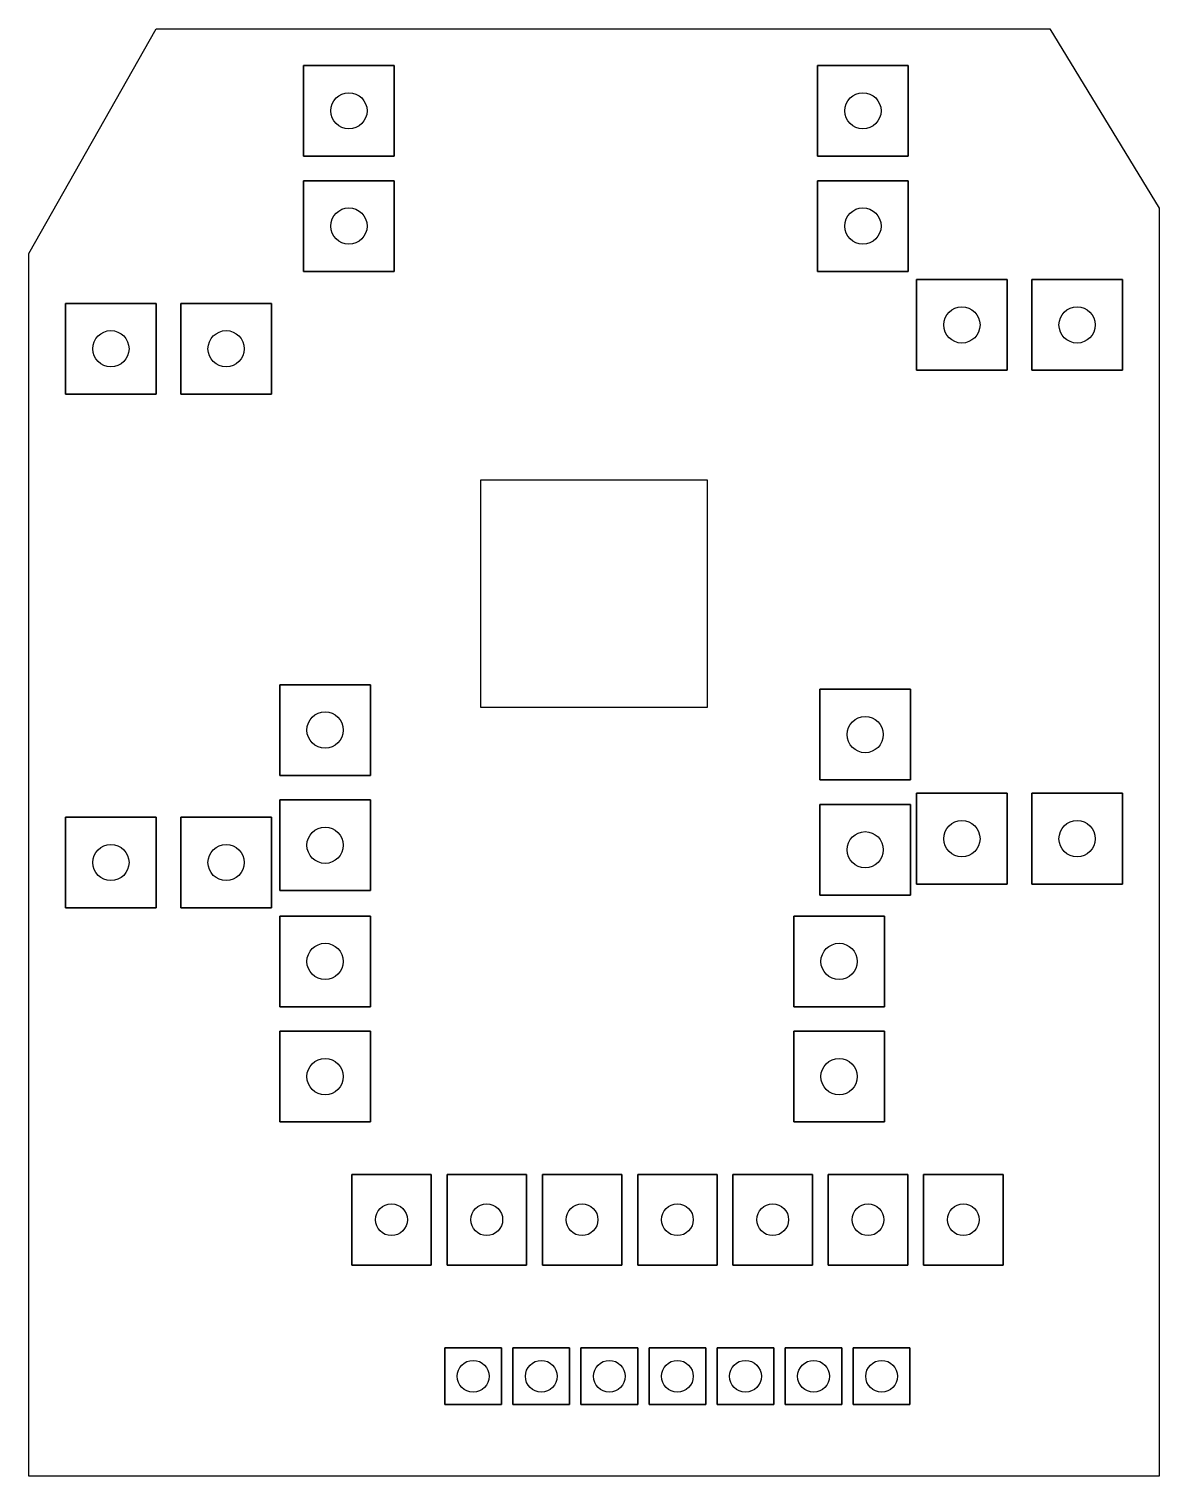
# Model space of a CAD drawing. Header units: millimetres. Extents: x -24.9 to 0, y -31.9 to 0.
import ezdxf

# ---------------------------------------------------------------- set-up
doc = ezdxf.new("R2010")
doc.units = ezdxf.units.MM
doc.layers.get('0').update_dxf_attribs({"linetype": 'CONTINUOUS'})

msp = doc.modelspace()

# ---------------------------------------------------------------- linework, layer by layer
for points in [[(-24.9, -4.95), (-22.0963, 0), (-2.4083, 0), (0, -3.95), (0, -31.9), (-24.9, -31.9)], [(-18.85, -2.805), (-18.85, -0.805), (-16.85, -0.805), (-16.85, -2.805)], [(-18.85, -0.805), (-18.85, -2.805), (-16.85, -2.805), (-16.85, -0.805)], [(-7.525, -2.805), (-7.525, -0.805), (-5.525, -0.805), (-5.525, -2.805)], [(-7.525, -0.805), (-7.525, -2.805), (-5.525, -2.805), (-5.525, -0.805)], [(-18.85, -5.345), (-18.85, -3.345), (-16.85, -3.345), (-16.85, -5.345)], [(-18.85, -3.345), (-18.85, -5.345), (-16.85, -5.345), (-16.85, -3.345)], [(-7.525, -5.345), (-7.525, -3.345), (-5.525, -3.345), (-5.525, -5.345)], [(-7.525, -3.345), (-7.525, -5.345), (-5.525, -5.345), (-5.525, -3.345)], [(-5.345, -7.525), (-5.345, -5.525), (-3.345, -5.525), (-3.345, -7.525)], [(-5.345, -5.525), (-5.345, -7.525), (-3.345, -7.525), (-3.345, -5.525)], [(-2.805, -7.525), (-2.805, -5.525), (-0.805, -5.525), (-0.805, -7.525)], [(-2.805, -5.525), (-2.805, -7.525), (-0.805, -7.525), (-0.805, -5.525)], [(-24.095, -8.05), (-24.095, -6.05), (-22.095, -6.05), (-22.095, -8.05)], [(-24.095, -6.05), (-24.095, -8.05), (-22.095, -8.05), (-22.095, -6.05)], [(-21.555, -8.05), (-21.555, -6.05), (-19.555, -6.05), (-19.555, -8.05)], [(-21.555, -6.05), (-21.555, -8.05), (-19.555, -8.05), (-19.555, -6.05)], [(-14.95, -14.95), (-9.95, -14.95), (-9.95, -9.95), (-14.95, -9.95)], [(-19.375, -16.455), (-19.375, -14.455), (-17.375, -14.455), (-17.375, -16.455)], [(-19.375, -14.455), (-19.375, -16.455), (-17.375, -16.455), (-17.375, -14.455)], [(-7.475, -16.555), (-7.475, -14.555), (-5.475, -14.555), (-5.475, -16.555)], [(-7.475, -14.555), (-7.475, -16.555), (-5.475, -16.555), (-5.475, -14.555)], [(-5.345, -18.85), (-5.345, -16.85), (-3.345, -16.85), (-3.345, -18.85)], [(-5.345, -16.85), (-5.345, -18.85), (-3.345, -18.85), (-3.345, -16.85)], [(-2.805, -18.85), (-2.805, -16.85), (-0.805, -16.85), (-0.805, -18.85)], [(-2.805, -16.85), (-2.805, -18.85), (-0.805, -18.85), (-0.805, -16.85)], [(-19.375, -18.995), (-19.375, -16.995), (-17.375, -16.995), (-17.375, -18.995)], [(-19.375, -16.995), (-19.375, -18.995), (-17.375, -18.995), (-17.375, -16.995)], [(-7.475, -19.095), (-7.475, -17.095), (-5.475, -17.095), (-5.475, -19.095)], [(-7.475, -17.095), (-7.475, -19.095), (-5.475, -19.095), (-5.475, -17.095)], [(-24.095, -19.375), (-24.095, -17.375), (-22.095, -17.375), (-22.095, -19.375)], [(-24.095, -17.375), (-24.095, -19.375), (-22.095, -19.375), (-22.095, -17.375)], [(-21.555, -19.375), (-21.555, -17.375), (-19.555, -17.375), (-19.555, -19.375)], [(-21.555, -17.375), (-21.555, -19.375), (-19.555, -19.375), (-19.555, -17.375)], [(-19.375, -21.555), (-19.375, -19.555), (-17.375, -19.555), (-17.375, -21.555)], [(-19.375, -19.555), (-19.375, -21.555), (-17.375, -21.555), (-17.375, -19.555)], [(-8.05, -21.555), (-8.05, -19.555), (-6.05, -19.555), (-6.05, -21.555)], [(-8.05, -21.555), (-8.05, -19.555), (-6.05, -19.555), (-6.05, -21.555)], [(-8.05, -19.555), (-8.05, -21.555), (-6.05, -21.555), (-6.05, -19.555)], [(-19.375, -24.095), (-19.375, -22.095), (-17.375, -22.095), (-17.375, -24.095)], [(-19.375, -22.095), (-19.375, -24.095), (-17.375, -24.095), (-17.375, -22.095)], [(-8.05, -24.095), (-8.05, -22.095), (-6.05, -22.095), (-6.05, -24.095)], [(-8.05, -22.095), (-8.05, -24.095), (-6.05, -24.095), (-6.05, -22.095)], [(-17.7875, -27.25), (-17.7875, -25.25), (-16.0375, -25.25), (-16.0375, -27.25)], [(-17.7875, -25.25), (-17.7875, -27.25), (-16.0375, -27.25), (-16.0375, -25.25)], [(-15.6875, -27.25), (-15.6875, -25.25), (-13.9375, -25.25), (-13.9375, -27.25)], [(-15.6875, -25.25), (-15.6875, -27.25), (-13.9375, -27.25), (-13.9375, -25.25)], [(-13.5875, -27.25), (-13.5875, -25.25), (-11.8375, -25.25), (-11.8375, -27.25)], [(-13.5875, -25.25), (-13.5875, -27.25), (-11.8375, -27.25), (-11.8375, -25.25)], [(-11.4875, -27.25), (-11.4875, -25.25), (-9.7375, -25.25), (-9.7375, -27.25)], [(-11.4875, -25.25), (-11.4875, -27.25), (-9.7375, -27.25), (-9.7375, -25.25)], [(-9.3875, -27.25), (-9.3875, -25.25), (-7.6375, -25.25), (-7.6375, -27.25)], [(-9.3875, -25.25), (-9.3875, -27.25), (-7.6375, -27.25), (-7.6375, -25.25)], [(-7.2875, -27.25), (-7.2875, -25.25), (-5.5375, -25.25), (-5.5375, -27.25)], [(-7.2875, -25.25), (-7.2875, -27.25), (-5.5375, -27.25), (-5.5375, -25.25)], [(-5.1875, -27.25), (-5.1875, -25.25), (-3.4375, -25.25), (-3.4375, -27.25)], [(-5.1875, -25.25), (-5.1875, -27.25), (-3.4375, -27.25), (-3.4375, -25.25)], [(-15.7375, -30.325), (-15.7375, -29.075), (-14.4875, -29.075), (-14.4875, -30.325)], [(-15.7375, -29.075), (-15.7375, -30.325), (-14.4875, -30.325), (-14.4875, -29.075)], [(-14.2375, -30.325), (-14.2375, -29.075), (-12.9875, -29.075), (-12.9875, -30.325)], [(-14.2375, -29.075), (-14.2375, -30.325), (-12.9875, -30.325), (-12.9875, -29.075)], [(-12.7375, -30.325), (-12.7375, -29.075), (-11.4875, -29.075), (-11.4875, -30.325)], [(-12.7375, -29.075), (-12.7375, -30.325), (-11.4875, -30.325), (-11.4875, -29.075)], [(-11.2375, -30.325), (-11.2375, -29.075), (-9.9875, -29.075), (-9.9875, -30.325)], [(-11.2375, -29.075), (-11.2375, -30.325), (-9.9875, -30.325), (-9.9875, -29.075)], [(-9.7375, -30.325), (-9.7375, -29.075), (-8.4875, -29.075), (-8.4875, -30.325)], [(-9.7375, -29.075), (-9.7375, -30.325), (-8.4875, -30.325), (-8.4875, -29.075)], [(-8.2375, -30.325), (-8.2375, -29.075), (-6.9875, -29.075), (-6.9875, -30.325)], [(-8.2375, -29.075), (-8.2375, -30.325), (-6.9875, -30.325), (-6.9875, -29.075)], [(-6.7375, -30.325), (-6.7375, -29.075), (-5.4875, -29.075), (-5.4875, -30.325)], [(-6.7375, -29.075), (-6.7375, -30.325), (-5.4875, -30.325), (-5.4875, -29.075)]]:
    msp.add_lwpolyline(points, close=True)
for centre, radius in [((-17.85, -1.805), 0.4), ((-6.525, -1.805), 0.4), ((-17.85, -4.345), 0.4), ((-6.525, -4.345), 0.4), ((-4.345, -6.525), 0.4), ((-1.805, -6.525), 0.4), ((-23.095, -7.05), 0.4), ((-20.555, -7.05), 0.4), ((-18.375, -15.455), 0.4), ((-6.475, -15.555), 0.4), ((-4.345, -17.85), 0.4), ((-1.805, -17.85), 0.4), ((-18.375, -17.995), 0.4), ((-6.475, -18.095), 0.4), ((-23.095, -18.375), 0.4), ((-20.555, -18.375), 0.4), ((-18.375, -20.555), 0.4), ((-7.05, -20.555), 0.4), ((-7.05, -20.555), 0.4), ((-18.375, -23.095), 0.4), ((-7.05, -23.095), 0.4), ((-16.9125, -26.25), 0.35), ((-14.8125, -26.25), 0.35), ((-12.7125, -26.25), 0.35), ((-10.6125, -26.25), 0.35), ((-8.5125, -26.25), 0.35), ((-6.4125, -26.25), 0.35), ((-4.3125, -26.25), 0.35), ((-15.1125, -29.7), 0.35), ((-13.6125, -29.7), 0.35), ((-12.1125, -29.7), 0.35), ((-10.6125, -29.7), 0.35), ((-9.1125, -29.7), 0.35), ((-7.6125, -29.7), 0.35), ((-6.1125, -29.7), 0.35)]:
    msp.add_circle(centre, radius)

doc.saveas('drawing.dxf')
